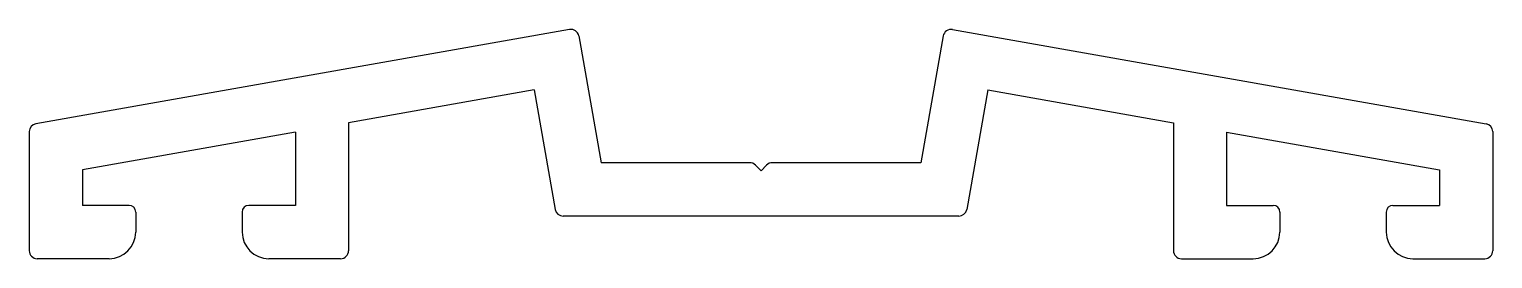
# Model space of a CAD drawing. Extents: x 2503.9 to 2558.9, y 1027.4 to 1036.
import ezdxf

# ---------------------------------------------------------------- set-up
doc = ezdxf.new("R2010")
doc.units = 0
doc.layers.get('0').update_dxf_attribs({"linetype": 'CONTINUOUS'})

msp = doc.modelspace()

# ---------------------------------------------------------------- linework, layer by layer
for p, q in [((2524.254, 1036.022), (2504.198, 1032.485)), ((2524.602, 1035.778), (2525.44, 1031.026)), ((2538.298, 1035.778), (2537.46, 1031.026)), ((2538.645, 1036.022), (2558.702, 1032.485)), ((2522.928, 1033.757), (2515.95, 1032.526)), ((2522.928, 1033.757), (2523.718, 1029.274)), ((2539.972, 1033.757), (2539.182, 1029.274)), ((2539.972, 1033.757), (2546.95, 1032.526)), ((2515.95, 1032.526), (2515.95, 1027.726)), ((2546.95, 1032.526), (2546.95, 1027.726)), ((2503.95, 1032.19), (2503.95, 1027.726)), ((2513.95, 1032.174), (2505.95, 1030.763)), ((2513.95, 1032.174), (2513.95, 1029.426)), ((2548.95, 1032.174), (2548.95, 1029.426)), ((2548.95, 1032.174), (2556.95, 1030.763)), ((2558.95, 1032.19), (2558.95, 1027.726)), ((2505.95, 1030.763), (2505.95, 1029.426)), ((2531.026, 1031.026), (2525.44, 1031.026)), ((2531.45, 1030.726), (2531.238, 1030.938)), ((2531.45, 1030.726), (2531.662, 1030.938)), ((2537.46, 1031.026), (2531.874, 1031.026)), ((2556.95, 1030.763), (2556.95, 1029.426)), ((2507.7, 1029.426), (2505.95, 1029.426)), ((2507.95, 1029.176), (2507.95, 1028.426)), ((2511.95, 1029.176), (2511.95, 1028.426)), ((2513.95, 1029.426), (2512.2, 1029.426)), ((2548.95, 1029.426), (2550.7, 1029.426)), ((2550.95, 1029.176), (2550.95, 1028.426)), ((2554.95, 1029.176), (2554.95, 1028.426)), ((2555.2, 1029.426), (2556.95, 1029.426)), ((2538.886, 1029.026), (2524.013, 1029.026)), ((2506.95, 1027.426), (2504.25, 1027.426)), ((2515.65, 1027.426), (2512.95, 1027.426)), ((2547.25, 1027.426), (2549.95, 1027.426)), ((2555.95, 1027.426), (2558.65, 1027.426))]:
    msp.add_line(p, q)
for centre, radius, start, end in [((2524.306, 1035.726), 0.3, 10, 100), ((2538.593, 1035.726), 0.3, 80, 170), ((2504.25, 1032.19), 0.3, 100, 180), ((2558.65, 1032.19), 0.3, 0, 80), ((2531.026, 1030.726), 0.3, 45, 90), ((2531.874, 1030.726), 0.3, 90, 135), ((2507.7, 1029.176), 0.25, 0, 90), ((2512.2, 1029.176), 0.25, 90, 180), ((2524.013, 1029.326), 0.3, 190, 270), ((2538.886, 1029.326), 0.3, 270, 350), ((2550.7, 1029.176), 0.25, 0, 90), ((2555.2, 1029.176), 0.25, 90, 180), ((2506.95, 1028.426), 1, 270, 0), ((2512.95, 1028.426), 1, 180, 270), ((2549.95, 1028.426), 1, 270, 0), ((2555.95, 1028.426), 1, 180, 270), ((2504.25, 1027.726), 0.3, 180, 270), ((2515.65, 1027.726), 0.3, 270, 360), ((2547.25, 1027.726), 0.3, 180, 270), ((2558.65, 1027.726), 0.3, 270, 0)]:
    msp.add_arc(centre, radius, start, end)

doc.saveas('drawing.dxf')
